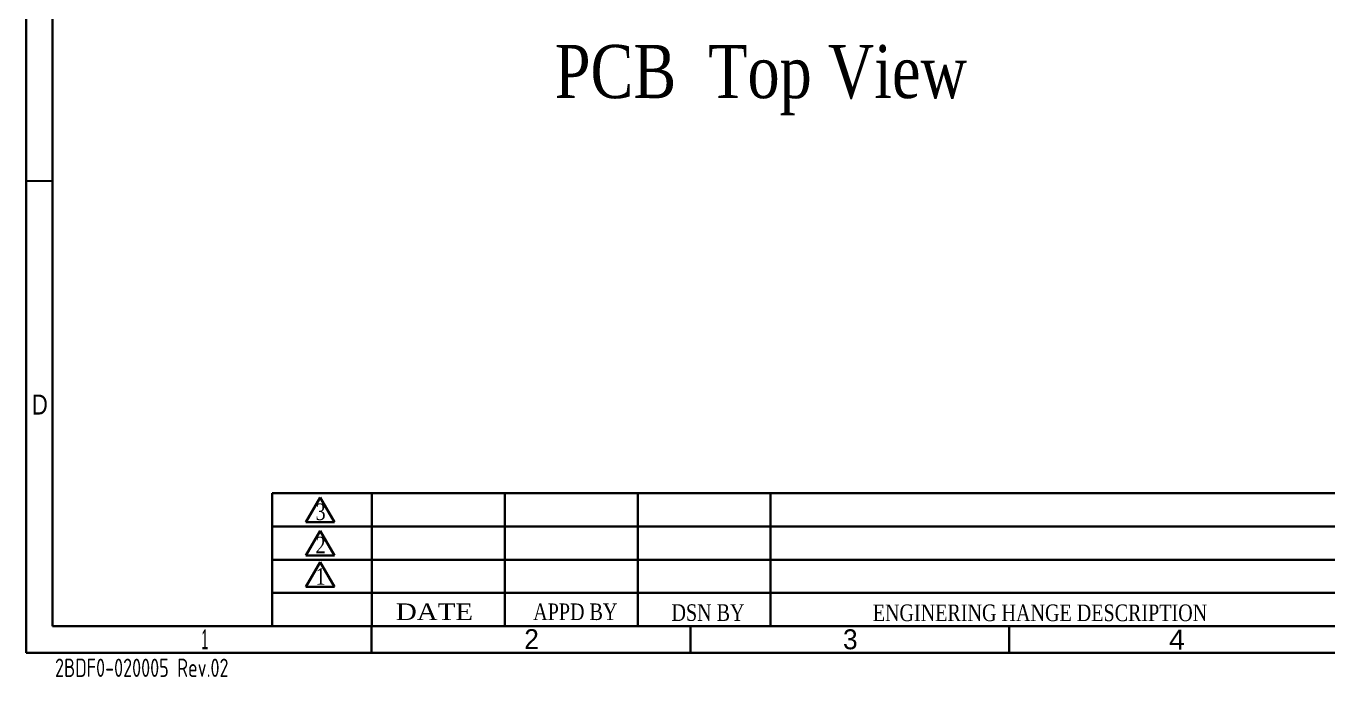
# Model space of a CAD drawing. Header units: millimetres. Extents: x 861 to 1253, y -31 to 249.
# Drawn here: x 860.9 to 1056.8, y -30.7 to 67.2 of the extents above; entities that cross this region are included whole.
import ezdxf
from ezdxf.enums import TextEntityAlignment as Align

# ---------------------------------------------------------------- set-up
doc = ezdxf.new("R2010")
doc.units = ezdxf.units.MM
doc.header["$LTSCALE"] = 32.67
doc.layers.get('0').update_dxf_attribs({"linetype": 'CONTINUOUS'})
doc.layers.add('尺寸標柱線', color=3, linetype='CONTINUOUS', lineweight=15)
doc.styles.get("Standard").update_dxf_attribs({"font": 'times.ttf', "width": 0.8})
doc.styles.add('TEXTSTYLE_0', font='txt', dxfattribs={"width": 0.8})

msp = doc.modelspace()

# ---------------------------------------------------------------- linework, layer by layer
at = {"color": 7, "linetype": 'Continuous', "lineweight": 30}
for p, q in [((860.87, -27.104), (860.87, 248.896)), ((864.87, -23.104), (864.87, 244.896)), ((864.87, -23.104), (1248.87, -23.104)), ((912.87, -27.104), (912.87, -23.104)), ((960.87, -27.104), (960.87, -23.104)), ((1008.87, -27.104), (1008.87, -23.104)), ((860.87, -27.104), (1252.87, -27.104))]:
    msp.add_line(p, q, dxfattribs=at)
at = {"color": 7, "linetype": 'Continuous'}
msp.add_line((860.87, 43.896), (864.87, 43.896), dxfattribs=at)
at = {"color": 2, "linetype": 'Continuous', "lineweight": 30}
for p, q in [((897.939, -3.092), (1070.1, -3.092)), ((897.939, -3.092), (897.939, -23.104)), ((905.134, -3.747), (902.985, -7.469)), ((907.283, -7.469), (905.134, -3.747)), ((912.939, -3.092), (912.939, -23.104)), ((932.939, -3.092), (932.939, -23.104)), ((952.939, -3.092), (952.939, -23.104)), ((972.939, -3.092), (972.939, -23.104)), ((902.985, -7.469), (907.283, -7.469)), ((897.939, -8.092), (1070.1, -8.092)), ((905.134, -8.753), (902.985, -12.475)), ((907.283, -12.475), (905.134, -8.753)), ((897.939, -13.092), (1070.1, -13.092)), ((902.985, -12.475), (907.283, -12.475)), ((905.134, -13.468), (902.985, -17.19)), ((907.283, -17.19), (905.134, -13.468)), ((902.985, -17.19), (907.283, -17.19)), ((897.939, -18.092), (1070.1, -18.092))]:
    msp.add_line(p, q, dxfattribs=at)

# ---------------------------------------------------------------- texts
at = {"color": 2, "linetype": 'Continuous', "lineweight": 30, "style": 'TEXTSTYLE_0'}
for s, width, p, p2 in [('D', 1.2, (861.75, 8.751), (864.15, 8.751)), ('2', 1.1, (935.867, -26.548), (938.067, -26.548)), ('3', 1.1, (983.844, -26.572), (986.044, -26.572)), ('4', 1.2, (1032.899, -26.626), (1035.299, -26.626))]:
    msp.add_text(s, height=3, dxfattribs=dict(at, width=width)).set_placement(p, p2, align=Align.FIT)
at = {"color": 2, "lineweight": 30, "width": 0.8}
for s, p in [('3', (904.455, -7.13)), ('2', (904.455, -12.136)), ('1', (904.455, -16.851))]:
    msp.add_text(s, height=2.5, dxfattribs=at).set_placement(p)
at = {"color": 2, "linetype": 'Continuous', "lineweight": 30, "width": 1.179756}
msp.add_text('DATE', height=2.5, dxfattribs=at).set_placement((916.542, -22.177), (928.153, -22.177), align=Align.FIT)
at = {"color": 2, "linetype": 'Continuous', "lineweight": 30, "style": 'TEXTSTYLE_0'}
msp.add_text('1', height=3, dxfattribs=at).set_placement((887.279, -26.584), (888.279, -26.584), align=Align.FIT)
at = {"color": 2, "linetype": 'Continuous', "lineweight": 30, "line_spacing_factor": 0.9}
for s, insert, char_height, width, attachment_point in [('APPD BY', (943.548, -19.686), 2.5, 36.34, 2), ('DSN BY', (963.523, -19.807), 2.5, 36.34, 2), ('ENGINERING HANGE DESCRIPTION', (1013.494, -19.838), 2.5, 96.86255, 2), ('{\\Fiso,chineset|c136;2BDF0-020005 Rev.02}', (865.237, -27.981), 2.76, 50.11179, 1)]:
    msp.add_mtext(s, dxfattribs=dict(at, insert=insert, char_height=char_height, width=width, attachment_point=attachment_point))
at = {"layer": '尺寸標柱線', "linetype": 'Continuous', "insert": (971.48, 64.374), "char_height": 8, "width": 68.6297, "attachment_point": 2, "line_spacing_factor": 0.9}
msp.add_mtext('PCB  Top View', dxfattribs=at)

doc.saveas('drawing.dxf')
